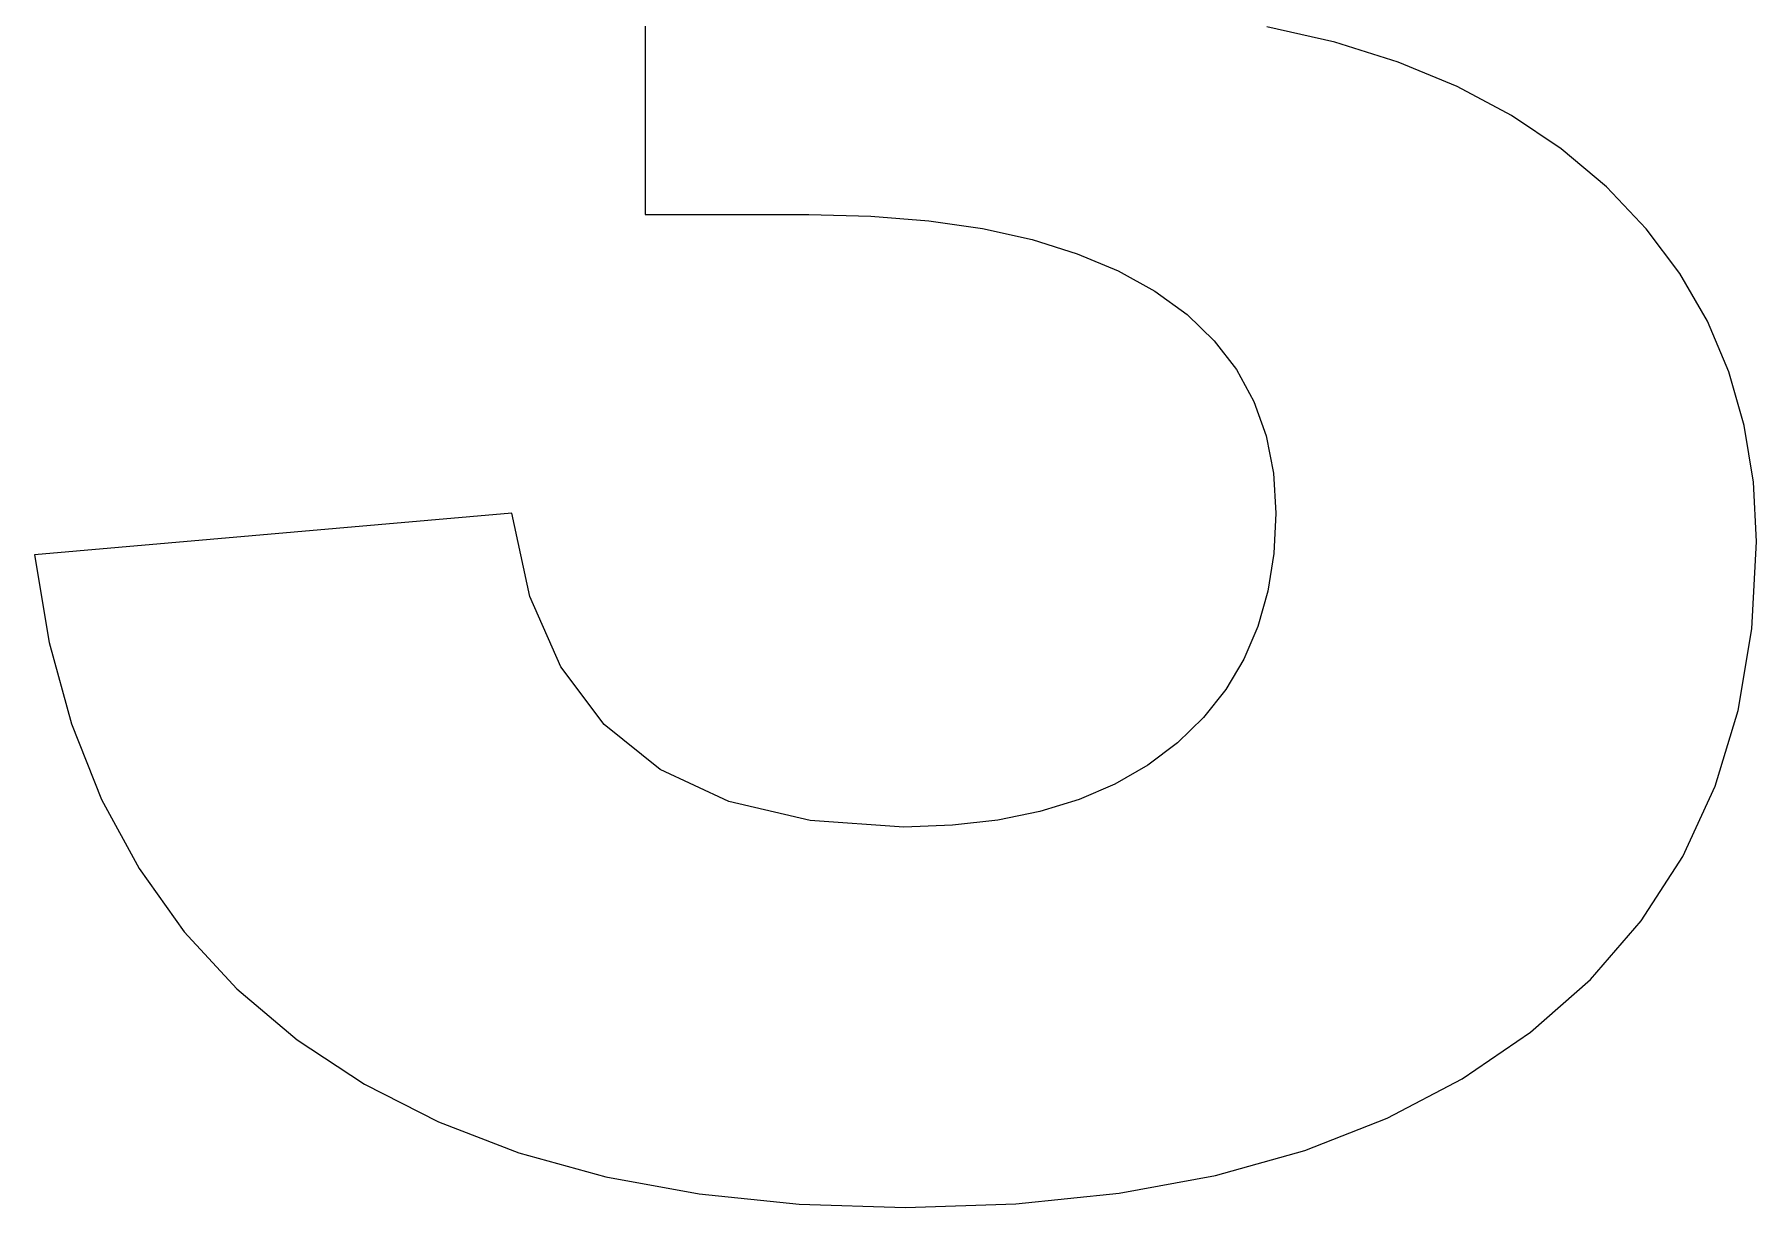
# Model space of a CAD drawing. Header units: metres. Extents: x -97 to 97, y -193 to 7.
# Drawn here: x -71.9 to 74.4, y -192.9 to -93.3 of the extents above; entities that cross this region are included whole.
import ezdxf

# ---------------------------------------------------------------- set-up
doc = ezdxf.new("R2010")
doc.units = ezdxf.units.M

msp = doc.modelspace()

# ---------------------------------------------------------------- linework, layer by layer
for p, q in [((-20.0029, -76.4271), (-20.0029, -108.598)), ((38.5653, -93.9608), (32.7889, -92.6552)), ((43.954, -95.6511), (38.5653, -93.9608)), ((48.955, -97.7262), (43.954, -95.6511)), ((53.5685, -100.186), (48.955, -97.7262)), ((57.7943, -103.031), (53.5685, -100.186)), ((61.6325, -106.26), (57.7943, -103.031)), ((65.0165, -109.807), (61.6325, -106.26)), ((-20.0029, -108.598), (-6.11278, -108.598)), ((-6.11278, -108.598), (-0.827301, -108.732)), ((-0.827301, -108.732), (4.09665, -109.131)), ((4.09665, -109.131), (8.65907, -109.796)), ((8.65907, -109.796), (12.86, -110.728)), ((12.86, -110.728), (16.6993, -111.925)), ((67.8799, -113.606), (65.0165, -109.807)), ((16.6993, -111.925), (20.1772, -113.389)), ((20.1772, -113.389), (23.2935, -115.119)), ((70.2227, -117.657), (67.8799, -113.606)), ((23.2935, -115.119), (26.0199, -117.1)), ((26.0199, -117.1), (28.3269, -119.319)), ((72.0449, -121.96), (70.2227, -117.657)), ((28.3269, -119.319), (30.2144, -121.774)), ((30.2144, -121.774), (31.6825, -124.467)), ((73.3465, -126.514), (72.0449, -121.96)), ((31.6825, -124.467), (32.7311, -127.397)), ((74.1274, -131.319), (73.3465, -126.514)), ((32.7311, -127.397), (33.3603, -130.564)), ((33.3603, -130.564), (33.57, -133.969)), ((74.3877, -136.377), (74.1274, -131.319)), ((-31.3412, -133.969), (-71.8746, -137.512)), ((-29.7939, -141.038), (-31.3412, -133.969)), ((33.57, -133.969), (33.3994, -137.386)), ((33.3994, -137.386), (32.8874, -140.592)), ((73.9958, -143.787), (74.3877, -136.377)), ((-71.8746, -137.512), (-70.6211, -144.946)), ((-27.1763, -147.019), (-29.7939, -141.038)), ((32.8874, -140.592), (32.0341, -143.587)), ((32.0341, -143.587), (30.8396, -146.371)), ((72.82, -150.712), (73.9958, -143.787)), ((-70.6211, -144.946), (-68.7226, -151.863)), ((-23.4886, -151.912), (-27.1763, -147.019)), ((30.8396, -146.371), (29.3037, -148.944)), ((29.3037, -148.944), (27.4265, -151.305)), ((-68.7226, -151.863), (-66.1789, -158.263)), ((-18.7305, -155.719), (-23.4886, -151.912)), ((27.4265, -151.305), (25.2079, -153.456)), ((70.8603, -157.151), (72.82, -150.712)), ((25.2079, -153.456), (22.6857, -155.355)), ((-12.9023, -158.437), (-18.7305, -155.719)), ((22.6857, -155.355), (19.8975, -156.961)), ((19.8975, -156.961), (16.8431, -158.276)), ((68.1167, -163.104), (70.8603, -157.151)), ((-66.1789, -158.263), (-62.9902, -164.145)), ((-6.00371, -160.069), (-12.9023, -158.437)), ((13.5227, -159.298), (9.93623, -160.028)), ((16.8431, -158.276), (13.5227, -159.298)), ((1.96506, -160.612), (-6.00371, -160.069)), ((6.08368, -160.466), (1.96506, -160.612)), ((9.93623, -160.028), (6.08368, -160.466)), ((64.5893, -168.571), (68.1167, -163.104)), ((-62.9902, -164.145), (-59.1563, -169.509)), ((-59.1563, -169.509), (-54.6774, -174.356)), ((60.2779, -173.552), (64.5893, -168.571)), ((55.1827, -178.047), (60.2779, -173.552)), ((-54.6774, -174.356), (-49.5534, -178.685)), ((49.3968, -181.995), (55.1827, -178.047)), ((-49.5534, -178.685), (-43.8307, -182.463)), ((-43.8307, -182.463), (-37.5555, -185.661)), ((43.0121, -185.336), (49.3968, -181.995)), ((-37.5555, -185.661), (-30.7278, -188.277)), ((36.0286, -188.069), (43.0121, -185.336)), ((-30.7278, -188.277), (-23.3477, -190.312)), ((28.4464, -190.195), (36.0286, -188.069)), ((-23.3477, -190.312), (-15.4152, -191.765)), ((20.2654, -191.713), (28.4464, -190.195)), ((-15.4152, -191.765), (-6.93022, -192.637)), ((-6.93022, -192.637), (2.10718, -192.928)), ((2.10718, -192.928), (11.4857, -192.624)), ((11.4857, -192.624), (20.2654, -191.713))]:
    msp.add_line(p, q)

doc.saveas('drawing.dxf')
